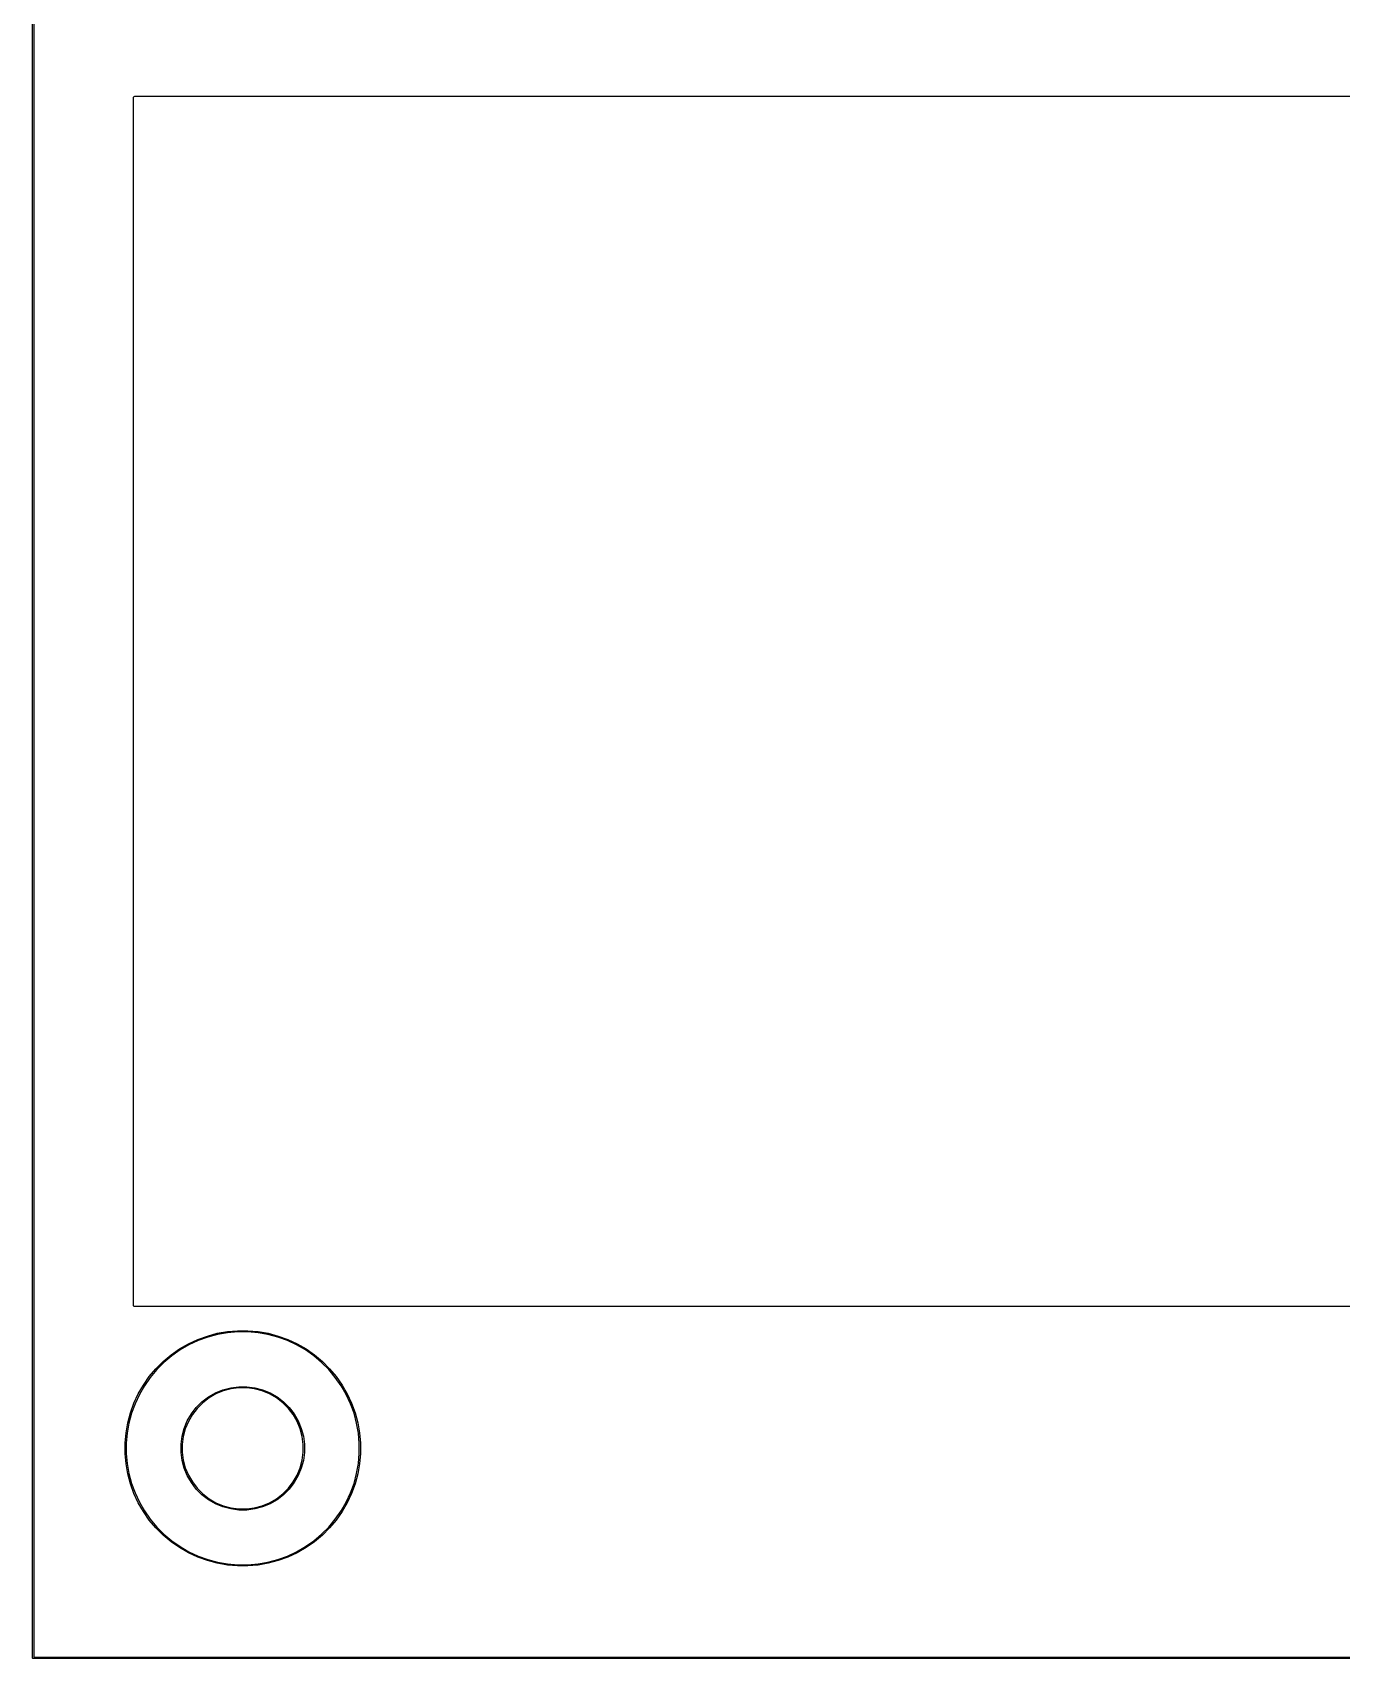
# Model space of a CAD drawing. Header units: inches. Extents: x 0.39 to 8.15, y -7.81 to -0.59.
# Drawn here: x 0.59 to 2.569, y -7.814 to -5.354 of the extents above; entities that cross this region are included whole.
import ezdxf

# ---------------------------------------------------------------- set-up
doc = ezdxf.new("R2010")
doc.units = ezdxf.units.IN
doc.header["$MEASUREMENT"] = 0
for name, color, linetype, true_color in [('Edge.Cuts', 254, 'CONTINUOUS', 0xd0d2cd), ('F.Courtyard', 6, 'CONTINUOUS', 0xff26e2), ('User.2', 161, 'CONTINUOUS', 0x5994dc)]:
    doc.layers.add(name, color=color, linetype=linetype, true_color=true_color)

msp = doc.modelspace()

# ---------------------------------------------------------------- linework, layer by layer
at = {"layer": 'Edge.Cuts', "linetype": 'CONTINUOUS'}
for p, q in [((0.5896, -7.813), (0.5896, -0.5906)), ((0.5915, -4.7837), (0.5915, -7.812)), ((0.8892, -7.4044), (0.9014, -7.4028)), ((0.9014, -7.4028), (0.9136, -7.4028)), ((0.9136, -7.4028), (0.9257, -7.4044)), ((0.8372, -7.4344), (0.8458, -7.4258)), ((0.847, -7.4271), (0.8385, -7.4356)), ((0.8458, -7.4258), (0.8555, -7.4183)), ((0.8565, -7.4198), (0.847, -7.4271)), ((0.8555, -7.4183), (0.8661, -7.4122)), ((0.8669, -7.4138), (0.8565, -7.4198)), ((0.8661, -7.4122), (0.8774, -7.4075)), ((0.878, -7.4092), (0.8669, -7.4138)), ((0.8774, -7.4075), (0.8892, -7.4044)), ((0.8896, -7.4061), (0.878, -7.4092)), ((0.9015, -7.4045), (0.8896, -7.4061)), ((0.9135, -7.4045), (0.9015, -7.4045)), ((0.9254, -7.4061), (0.9135, -7.4045)), ((0.937, -7.4092), (0.9254, -7.4061)), ((0.9257, -7.4044), (0.9375, -7.4075)), ((0.9481, -7.4138), (0.937, -7.4092)), ((0.9375, -7.4075), (0.9488, -7.4122)), ((0.9584, -7.4198), (0.9481, -7.4138)), ((0.9488, -7.4122), (0.9594, -7.4183)), ((0.968, -7.4271), (0.9584, -7.4198)), ((0.9594, -7.4183), (0.9691, -7.4258)), ((0.9764, -7.4356), (0.968, -7.4271)), ((0.9691, -7.4258), (0.9778, -7.4344)), ((0.8236, -7.4547), (0.8297, -7.4441)), ((0.8312, -7.4451), (0.8252, -7.4555)), ((0.8297, -7.4441), (0.8372, -7.4344)), ((0.8385, -7.4356), (0.8312, -7.4451)), ((0.9838, -7.4451), (0.9764, -7.4356)), ((0.9778, -7.4344), (0.9852, -7.4441)), ((0.9898, -7.4555), (0.9838, -7.4451)), ((0.9852, -7.4441), (0.9913, -7.4547)), ((0.8158, -7.4778), (0.8189, -7.466)), ((0.8206, -7.4666), (0.8175, -7.4782)), ((0.8189, -7.466), (0.8236, -7.4547)), ((0.8252, -7.4555), (0.8206, -7.4666)), ((0.9943, -7.4666), (0.9898, -7.4555)), ((0.9913, -7.4547), (0.996, -7.466)), ((0.9974, -7.4782), (0.9943, -7.4666)), ((0.996, -7.466), (0.9992, -7.4778)), ((0.8142, -7.4899), (0.8158, -7.4778)), ((0.8142, -7.4901), (0.8142, -7.4899)), ((0.8142, -7.5022), (0.8142, -7.4901)), ((0.8175, -7.4782), (0.8159, -7.4901)), ((0.8159, -7.4901), (0.8159, -7.5021)), ((0.8159, -7.5021), (0.8175, -7.514)), ((0.999, -7.4901), (0.9974, -7.4782)), ((0.9974, -7.514), (0.999, -7.5021)), ((0.999, -7.5021), (0.999, -7.4901)), ((0.9992, -7.4778), (1.0008, -7.4899)), ((1.0008, -7.4899), (1.0008, -7.5022)), ((0.8158, -7.5143), (0.8142, -7.5022)), ((0.8189, -7.5261), (0.8158, -7.5143)), ((0.8175, -7.514), (0.8206, -7.5255)), ((0.8236, -7.5374), (0.8189, -7.5261)), ((0.8206, -7.5255), (0.8252, -7.5366)), ((0.9898, -7.5366), (0.9943, -7.5255)), ((0.996, -7.5261), (0.9913, -7.5374)), ((0.9943, -7.5255), (0.9974, -7.514)), ((0.9992, -7.5143), (0.996, -7.5261)), ((1.0008, -7.5022), (0.9992, -7.5143)), ((0.8297, -7.548), (0.8236, -7.5374)), ((0.8252, -7.5366), (0.8312, -7.547)), ((0.8372, -7.5577), (0.8297, -7.548)), ((0.8312, -7.547), (0.8385, -7.5565)), ((0.9764, -7.5565), (0.9838, -7.547)), ((0.9852, -7.548), (0.9778, -7.5577)), ((0.9838, -7.547), (0.9898, -7.5366)), ((0.9913, -7.5374), (0.9852, -7.548)), ((0.8458, -7.5664), (0.8372, -7.5577)), ((0.8385, -7.5565), (0.847, -7.565)), ((0.8555, -7.5738), (0.8458, -7.5664)), ((0.847, -7.565), (0.8565, -7.5723)), ((0.8661, -7.5799), (0.8555, -7.5738)), ((0.8565, -7.5723), (0.8669, -7.5783)), ((0.9481, -7.5783), (0.9584, -7.5723)), ((0.9594, -7.5738), (0.9488, -7.5799)), ((0.9584, -7.5723), (0.968, -7.565)), ((0.9691, -7.5664), (0.9594, -7.5738)), ((0.968, -7.565), (0.9764, -7.5565)), ((0.9778, -7.5577), (0.9691, -7.5664)), ((0.8774, -7.5846), (0.8661, -7.5799)), ((0.8669, -7.5783), (0.878, -7.5829)), ((0.8892, -7.5878), (0.8774, -7.5846)), ((0.878, -7.5829), (0.8896, -7.586)), ((0.9014, -7.5894), (0.8892, -7.5878)), ((0.8896, -7.586), (0.9015, -7.5876)), ((0.9136, -7.5894), (0.9014, -7.5894)), ((0.9015, -7.5876), (0.9135, -7.5876)), ((0.9135, -7.5876), (0.9254, -7.586)), ((0.9257, -7.5878), (0.9136, -7.5894)), ((0.9254, -7.586), (0.937, -7.5829)), ((0.9375, -7.5846), (0.9257, -7.5878)), ((0.937, -7.5829), (0.9481, -7.5783)), ((0.9488, -7.5799), (0.9375, -7.5846)), ((0.5896, -7.8134), (0.5896, -7.813)), ((0.5902, -7.8139), (0.5896, -7.8134)), ((0.5906, -7.814), (0.5902, -7.8139)), ((8.1083, -7.814), (0.5906, -7.814)), ((0.5915, -7.812), (8.1073, -7.812))]:
    msp.add_line(p, q, dxfattribs=at)
at = {"layer": 'F.Courtyard', "linetype": 'CONTINUOUS'}
for p, q in [((0.8393, -7.3315), (0.8539, -7.3262)), ((0.8545, -7.3279), (0.84, -7.3331)), ((0.8539, -7.3262), (0.8689, -7.3221)), ((0.8693, -7.3239), (0.8545, -7.3279)), ((0.8689, -7.3221), (0.8842, -7.3194)), ((0.8845, -7.3212), (0.8693, -7.3239)), ((0.8842, -7.3194), (0.8997, -7.3181)), ((0.8998, -7.3199), (0.8845, -7.3212)), ((0.8997, -7.3181), (0.9153, -7.3181)), ((0.9152, -7.3199), (0.8998, -7.3199)), ((0.9305, -7.3212), (0.9152, -7.3199)), ((0.9153, -7.3181), (0.9307, -7.3194)), ((0.9456, -7.3239), (0.9305, -7.3212)), ((0.9307, -7.3194), (0.946, -7.3221)), ((0.9605, -7.3279), (0.9456, -7.3239)), ((0.946, -7.3221), (0.9611, -7.3262)), ((0.975, -7.3331), (0.9605, -7.3279)), ((0.9611, -7.3262), (0.9757, -7.3315)), ((0.799, -7.3547), (0.8118, -7.3458)), ((0.8127, -7.3473), (0.8001, -7.3562)), ((0.8118, -7.3458), (0.8252, -7.338)), ((0.8261, -7.3396), (0.8127, -7.3473)), ((0.8252, -7.338), (0.8393, -7.3315)), ((0.84, -7.3331), (0.8261, -7.3396)), ((0.9889, -7.3396), (0.975, -7.3331)), ((0.9757, -7.3315), (0.9897, -7.338)), ((1.0022, -7.3473), (0.9889, -7.3396)), ((0.9897, -7.338), (1.0032, -7.3458)), ((1.0148, -7.3562), (1.0022, -7.3473)), ((1.0032, -7.3458), (1.0159, -7.3547)), ((0.7661, -7.3876), (0.7761, -7.3757)), ((0.7775, -7.3769), (0.7676, -7.3887)), ((0.7761, -7.3757), (0.7871, -7.3647)), ((0.7883, -7.366), (0.7775, -7.3769)), ((0.7871, -7.3647), (0.799, -7.3547)), ((0.8001, -7.3562), (0.7883, -7.366)), ((1.0266, -7.366), (1.0148, -7.3562)), ((1.0159, -7.3547), (1.0278, -7.3647)), ((1.0375, -7.3769), (1.0266, -7.366)), ((1.0278, -7.3647), (1.0388, -7.3757)), ((1.0474, -7.3887), (1.0375, -7.3769)), ((1.0388, -7.3757), (1.0488, -7.3876)), ((0.7495, -7.4138), (0.7572, -7.4003)), ((0.7587, -7.4013), (0.7511, -7.4146)), ((0.7572, -7.4003), (0.7661, -7.3876)), ((0.7676, -7.3887), (0.7587, -7.4013)), ((1.0562, -7.4013), (1.0474, -7.3887)), ((1.0488, -7.3876), (1.0577, -7.4003)), ((1.0639, -7.4146), (1.0562, -7.4013)), ((1.0577, -7.4003), (1.0655, -7.4138)), ((0.7376, -7.4425), (0.7429, -7.4279)), ((0.7429, -7.4279), (0.7495, -7.4138)), ((0.7511, -7.4146), (0.7446, -7.4286)), ((1.0704, -7.4286), (1.0639, -7.4146)), ((1.0655, -7.4138), (1.0721, -7.4279)), ((1.0721, -7.4279), (1.0774, -7.4425)), ((0.7336, -7.4575), (0.7376, -7.4425)), ((0.7393, -7.443), (0.7353, -7.4579)), ((0.7446, -7.4286), (0.7393, -7.443)), ((1.0757, -7.443), (1.0704, -7.4286)), ((1.0796, -7.4579), (1.0757, -7.443)), ((1.0774, -7.4425), (1.0814, -7.4575)), ((0.7295, -7.4883), (0.7309, -7.4728)), ((0.7309, -7.4728), (0.7336, -7.4575)), ((0.7326, -7.473), (0.7313, -7.4884)), ((0.7353, -7.4579), (0.7326, -7.473)), ((1.0823, -7.473), (1.0796, -7.4579)), ((1.0814, -7.4575), (1.0841, -7.4728)), ((1.0837, -7.4884), (1.0823, -7.473)), ((1.0841, -7.4728), (1.0855, -7.4883)), ((0.7295, -7.4884), (0.7295, -7.4883)), ((0.7295, -7.5038), (0.7295, -7.4884)), ((0.7313, -7.4884), (0.7313, -7.5038)), ((1.0837, -7.5038), (1.0837, -7.4884)), ((1.0855, -7.4883), (1.0855, -7.5038)), ((0.7309, -7.5193), (0.7295, -7.5038)), ((0.7336, -7.5346), (0.7309, -7.5193)), ((0.7313, -7.5038), (0.7326, -7.5191)), ((0.7326, -7.5191), (0.7353, -7.5342)), ((1.0796, -7.5342), (1.0823, -7.5191)), ((1.0841, -7.5193), (1.0814, -7.5346)), ((1.0823, -7.5191), (1.0837, -7.5038)), ((1.0855, -7.5038), (1.0841, -7.5193)), ((0.7376, -7.5496), (0.7336, -7.5346)), ((0.7353, -7.5342), (0.7393, -7.5491)), ((0.7429, -7.5642), (0.7376, -7.5496)), ((0.7393, -7.5491), (0.7446, -7.5635)), ((1.0704, -7.5635), (1.0757, -7.5491)), ((1.0774, -7.5496), (1.0721, -7.5642)), ((1.0757, -7.5491), (1.0796, -7.5342)), ((1.0814, -7.5346), (1.0774, -7.5496)), ((0.7495, -7.5783), (0.7429, -7.5642)), ((0.7446, -7.5635), (0.7511, -7.5775)), ((1.0639, -7.5775), (1.0704, -7.5635)), ((1.0721, -7.5642), (1.0655, -7.5783)), ((0.7572, -7.5918), (0.7495, -7.5783)), ((0.7511, -7.5775), (0.7587, -7.5908)), ((0.7661, -7.6045), (0.7572, -7.5918)), ((0.7587, -7.5908), (0.7676, -7.6034)), ((1.0474, -7.6034), (1.0562, -7.5908)), ((1.0577, -7.5918), (1.0488, -7.6045)), ((1.0562, -7.5908), (1.0639, -7.5775)), ((1.0655, -7.5783), (1.0577, -7.5918)), ((0.7761, -7.6164), (0.7661, -7.6045)), ((0.7676, -7.6034), (0.7775, -7.6152)), ((0.7871, -7.6274), (0.7761, -7.6164)), ((0.7775, -7.6152), (0.7883, -7.6261)), ((1.0266, -7.6261), (1.0375, -7.6152)), ((1.0388, -7.6164), (1.0278, -7.6274)), ((1.0375, -7.6152), (1.0474, -7.6034)), ((1.0488, -7.6045), (1.0388, -7.6164)), ((0.799, -7.6374), (0.7871, -7.6274)), ((0.7883, -7.6261), (0.8001, -7.636)), ((0.8118, -7.6463), (0.799, -7.6374)), ((0.8001, -7.636), (0.8127, -7.6448)), ((0.8252, -7.6541), (0.8118, -7.6463)), ((0.8127, -7.6448), (0.8261, -7.6525)), ((0.9889, -7.6525), (1.0022, -7.6448)), ((1.0032, -7.6463), (0.9897, -7.6541)), ((1.0022, -7.6448), (1.0148, -7.636)), ((1.0159, -7.6374), (1.0032, -7.6463)), ((1.0148, -7.636), (1.0266, -7.6261)), ((1.0278, -7.6274), (1.0159, -7.6374)), ((0.8393, -7.6607), (0.8252, -7.6541)), ((0.8261, -7.6525), (0.84, -7.659)), ((0.8539, -7.666), (0.8393, -7.6607)), ((0.84, -7.659), (0.8545, -7.6642)), ((0.8689, -7.67), (0.8539, -7.666)), ((0.8545, -7.6642), (0.8693, -7.6682)), ((0.8842, -7.6727), (0.8689, -7.67)), ((0.8693, -7.6682), (0.8845, -7.6709)), ((0.8997, -7.674), (0.8842, -7.6727)), ((0.8845, -7.6709), (0.8998, -7.6722)), ((0.9153, -7.674), (0.8997, -7.674)), ((0.8998, -7.6722), (0.9152, -7.6722)), ((0.9152, -7.6722), (0.9305, -7.6709)), ((0.9307, -7.6727), (0.9153, -7.674)), ((0.9305, -7.6709), (0.9456, -7.6682)), ((0.946, -7.67), (0.9307, -7.6727)), ((0.9456, -7.6682), (0.9605, -7.6642)), ((0.9611, -7.666), (0.946, -7.67)), ((0.9605, -7.6642), (0.975, -7.659)), ((0.9757, -7.6607), (0.9611, -7.666)), ((0.975, -7.659), (0.9889, -7.6525)), ((0.9897, -7.6541), (0.9757, -7.6607))]:
    msp.add_line(p, q, dxfattribs=at)
at = {"layer": 'User.2', "linetype": 'CONTINUOUS'}
for p, q in [((0.7421, -5.4528), (0.7423, -5.452)), ((0.7421, -7.2795), (0.7421, -5.4528)), ((0.7423, -5.452), (0.7433, -5.4509)), ((0.7433, -5.4509), (0.7441, -5.4508)), ((0.7441, -5.4508), (4.2638, -5.4508)), ((0.7423, -7.2803), (0.7421, -7.2795)), ((0.7433, -7.2813), (0.7423, -7.2803)), ((0.7441, -7.2815), (0.7433, -7.2813)), ((4.2638, -7.2815), (0.7441, -7.2815))]:
    msp.add_line(p, q, dxfattribs=at)

doc.saveas('drawing.dxf')
